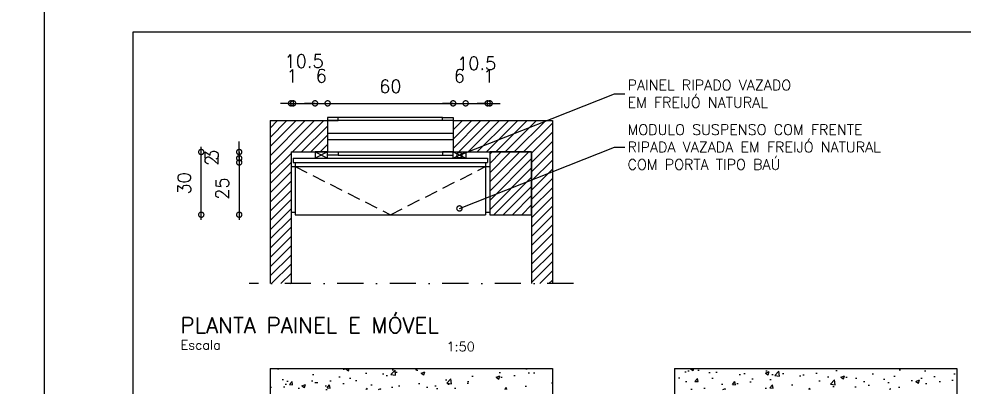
# Model space of a CAD drawing. Extents: x 126968 to 132038, y -1805 to 3860.
# Drawn here: x 129055.6 to 129507.4, y -412.6 to -236.5 of the extents above; entities that cross this region are included whole.
import ezdxf

# ---------------------------------------------------------------- set-up
doc = ezdxf.new("R2010")
doc.units = 0
doc.header["$MEASUREMENT"] = 0
doc.header["$PDMODE"] = 3
doc.linetypes.add('DASHDOT', pattern=[1, 0.5, -0.25, 0, -0.25])
doc.linetypes.add('HIDDEN', pattern=[0.375, 0.25, -0.125])
doc.layers.get('0').update_dxf_attribs({"linetype": 'CONTINUOUS'})
doc.layers.get('Defpoints').update_dxf_attribs({"linetype": 'CONTINUOUS'})
for name, color, linetype, lineweight in [('COTA', 8, 'CONTINUOUS', 5), ('COTAS', 8, 'CONTINUOUS', 20), ('PENA 03', 3, 'CONTINUOUS', 15), ('PENA 05', 5, 'CONTINUOUS', 25)]:
    doc.layers.add(name, color=color, linetype=linetype, lineweight=lineweight)
for name, color, linetype in [('ESCR03', 3, 'CONTINUOUS'), ('PENA02', 2, 'CONTINUOUS'), ('PENA03', 3, 'CONTINUOUS'), ('PENA04', 4, 'CONTINUOUS'), ('PENA06', 6, 'CONTINUOUS')]:
    doc.layers.add(name, color=color, linetype=linetype)
doc.layers.add('PROJEÇÃO', color=1, linetype='HIDDEN', transparency=0.51)
doc.styles.add('ROMANS', font='ROMANS.SHX')
doc.styles.get("Standard").update_dxf_attribs({"font": 'romans.shx'})
doc.dimstyles.new('cota 25-5', dxfattribs={"dimscale": 25, "dimtxt": 0.2, "dimasz": 0.2, "dimexe": 0.1, "dimexo": 0.1, "dimgap": 0.05, "dimtad": 1, "dimdec": 1, "dimlfac": 0.2, "dimrnd": 0.2, "dimzin": 12, "dimdsep": 46, "dimtxsty": 'Standard', "dimblk": 'DOTSMALL', "dimcen": 0.5, "dimdle": 0.1, "dimclrd": 1, "dimclre": 1, "dimclrt": 2, "dimadec": 0, "dimazin": 0, "dimtfac": 1, "dimtdec": 1, "dimtix": 1, "dimtmove": 2, "dimatfit": 3, "dimldrblk": 'DOTSMALL', "dimfxl": 1, "dimtvp": 0.5, "dimtolj": 1, "dimtzin": 0, "dimarcsym": 0})
doc.dimstyles.new('COTAS_1_25', dxfattribs={"dimscale": 25, "dimtxt": 0.25, "dimasz": 0.2, "dimexe": 0.1, "dimexo": 0.2, "dimgap": 0.2, "dimtad": 1, "dimdsep": 46, "dimtxsty": 'Standard', "dimblk1": 'DOTSMALL', "dimblk2": 'DOTSMALL', "dimsah": 1, "dimcen": 0.1, "dimdle": 0.1, "dimse1": 1, "dimse2": 1, "dimclrt": 2, "dimadec": 0, "dimazin": 0, "dimtfac": 1, "dimtmove": 2, "dimatfit": 3, "dimldrblk": 'DOTSMALL', "dimfxl": 1, "dimtolj": 1, "dimtzin": 0, "dimarcsym": 0})
pattern_1 = [(50, (89948.35, -4138.623), (17.9315046, -1.5688034), [1.875, -20.625]), (355, (89948.35, -4138.623), (-3.468783, 18.804803), [1.5, -16.5]), (100.451444, (89949.844, -4138.754), (14.462721, 17.236), [1.593505, -17.528553]), (46.1842, (89948.35, -4133.623), (26.681033, -4.137982), [2.8125, -30.9375]), (96.635635, (89950.573, -4133.968), (23.366549, 24.352965), [2.390259, -26.292844]), (351.184164, (89948.35, -4133.623), (23.366549, 24.352965), [2.25, -24.75]), (21, (89950.85, -4134.873), (14.9226763, -10.065472), [1.875, -20.625]), (326, (89950.85, -4134.873), (6.082883, 18.128751), [1.5, -16.5]), (71.451445, (89952.093, -4135.712), (21.0055594, 8.063279), [1.593505, -17.528553]), (37.5, (89948.3493, -4138.623), (0.3039964, 8.3223463), [0, -16.3, 0, -16.75, 0, -16.5625]), (7.5, (89948.349, -4138.623), (6.5767384, 9.8602928), [0, -9.55, 0, -15.925, 0, -6.3125]), (327.5, (89942.774, -4138.623), (13.3455609, -0.5638718), [0, -6.25, 0, -19.5, 0, -25.875]), (317.5, (89940.274, -4138.623), (14.5796542, 2.5026246), [0, -8.125, 0, -12.95, 0, -18.375])]

# ---------------------------------------------------------------- blocks, each defined once
blk = doc.blocks.new('_DOTSMALL')
at = {"color": 0, "linetype": 'ByBlock', "const_width": 0.5}
blk.add_lwpolyline([(-0.0625, 0, 1), (0.0625, 0, 1)], format="xyb", close=True, dxfattribs=at)
blk = doc.blocks.new('*D48')
at = {"layer": 'COTA', "color": 0, "lineweight": -2, "transparency": 16777216}
for p, q in [((129185.64, -276.84), (129180.64, -276.84)), ((129185.64, -276.84), (129186.64, -276.84)), ((129186.64, -276.84), (129191.64, -276.84))]:
    blk.add_line(p, q, dxfattribs=at)
at = {"layer": 'Defpoints', "color": 0, "transparency": 16777216}
for p in [(129186.64, -276.84), (129185.64, -300.11), (129186.64, -303.11)]:
    blk.add_point(p, dxfattribs=at)
at = {"layer": 'COTA', "color": 0, "lineweight": -2, "transparency": 16777216, "xscale": 5, "yscale": 5, "zscale": 5}
blk.add_blockref('_DOTSMALL', (129185.64, -276.84), dxfattribs=at)
at = {"layer": 'COTA', "color": 0, "lineweight": -2, "transparency": 16777216, "xscale": 5, "yscale": 5, "zscale": 5, "rotation": 180}
blk.add_blockref('_DOTSMALL', (129186.64, -276.84), dxfattribs=at)
at = {"layer": 'COTA', "color": 2, "transparency": 16777216, "insert": (129186.14, -263.71), "char_height": 6.25, "attachment_point": 5}
blk.add_mtext('\\A1;1', dxfattribs=at)
blk = doc.blocks.new('*D49')
at = {"layer": 'COTA', "color": 0, "lineweight": -2, "transparency": 16777216}
blk.add_line((129184.14, -276.84), (129199.64, -276.84), dxfattribs=at)
at = {"layer": 'Defpoints', "color": 0, "transparency": 16777216}
for p in [(129197.14, -276.84), (129197.14, -300.11), (129186.64, -303.11)]:
    blk.add_point(p, dxfattribs=at)
at = {"layer": 'COTA', "color": 0, "lineweight": -2, "transparency": 16777216, "xscale": 5, "yscale": 5, "zscale": 5, "rotation": 180}
blk.add_blockref('_DOTSMALL', (129186.64, -276.84), dxfattribs=at)
at = {"layer": 'COTA', "color": 0, "lineweight": -2, "transparency": 16777216, "xscale": 5, "yscale": 5, "zscale": 5}
blk.add_blockref('_DOTSMALL', (129197.14, -276.84), dxfattribs=at)
at = {"layer": 'COTA', "color": 2, "transparency": 16777216, "insert": (129191.89, -256.66), "char_height": 6.25, "attachment_point": 5}
blk.add_mtext('\\A1;10.5', dxfattribs=at)
blk = doc.blocks.new('*D50')
at = {"layer": 'COTA', "color": 0, "lineweight": -2, "transparency": 16777216}
for p, q in [((129197.14, -276.84), (129192.14, -276.84)), ((129197.14, -276.84), (129203.14, -276.84)), ((129203.14, -276.84), (129208.14, -276.84))]:
    blk.add_line(p, q, dxfattribs=at)
at = {"layer": 'Defpoints', "color": 0, "transparency": 16777216}
for p in [(129203.14, -276.84), (129197.14, -300.11), (129203.14, -300.11)]:
    blk.add_point(p, dxfattribs=at)
at = {"layer": 'COTA', "color": 0, "lineweight": -2, "transparency": 16777216, "xscale": 5, "yscale": 5, "zscale": 5}
blk.add_blockref('_DOTSMALL', (129197.14, -276.84), dxfattribs=at)
at = {"layer": 'COTA', "color": 0, "lineweight": -2, "transparency": 16777216, "xscale": 5, "yscale": 5, "zscale": 5, "rotation": 180}
blk.add_blockref('_DOTSMALL', (129203.14, -276.84), dxfattribs=at)
at = {"layer": 'COTA', "color": 2, "transparency": 16777216, "insert": (129200.14, -263.71), "char_height": 6.25, "attachment_point": 5}
blk.add_mtext('\\A1;6', dxfattribs=at)
blk = doc.blocks.new('*D51')
at = {"layer": 'COTA', "color": 0, "lineweight": -2, "transparency": 16777216}
blk.add_line((129200.64, -276.84), (129265.64, -276.84), dxfattribs=at)
at = {"layer": 'Defpoints', "color": 0, "transparency": 16777216}
for p in [(129263.14, -276.84), (129203.14, -300.11), (129263.14, -300.11)]:
    blk.add_point(p, dxfattribs=at)
at = {"layer": 'COTA', "color": 0, "lineweight": -2, "transparency": 16777216, "xscale": 5, "yscale": 5, "zscale": 5, "rotation": 180}
blk.add_blockref('_DOTSMALL', (129203.14, -276.84), dxfattribs=at)
at = {"layer": 'COTA', "color": 0, "lineweight": -2, "transparency": 16777216, "xscale": 5, "yscale": 5, "zscale": 5}
blk.add_blockref('_DOTSMALL', (129263.14, -276.84), dxfattribs=at)
at = {"layer": 'COTA', "color": 2, "transparency": 16777216, "insert": (129233.14, -268.71), "char_height": 6.25, "attachment_point": 5}
blk.add_mtext('\\A1;60', dxfattribs=at)
blk = doc.blocks.new('*D52')
at = {"layer": 'COTA', "color": 0, "lineweight": -2, "transparency": 16777216}
for p, q in [((129263.14, -276.84), (129258.14, -276.84)), ((129263.14, -276.84), (129269.14, -276.84)), ((129269.14, -276.84), (129274.14, -276.84))]:
    blk.add_line(p, q, dxfattribs=at)
at = {"layer": 'Defpoints', "color": 0, "transparency": 16777216}
for p in [(129269.14, -276.84), (129263.14, -300.11), (129269.14, -300.11)]:
    blk.add_point(p, dxfattribs=at)
at = {"layer": 'COTA', "color": 0, "lineweight": -2, "transparency": 16777216, "xscale": 5, "yscale": 5, "zscale": 5}
blk.add_blockref('_DOTSMALL', (129263.14, -276.84), dxfattribs=at)
at = {"layer": 'COTA', "color": 0, "lineweight": -2, "transparency": 16777216, "xscale": 5, "yscale": 5, "zscale": 5, "rotation": 180}
blk.add_blockref('_DOTSMALL', (129269.14, -276.84), dxfattribs=at)
at = {"layer": 'COTA', "color": 2, "transparency": 16777216, "insert": (129266.14, -263.71), "char_height": 6.25, "attachment_point": 5}
blk.add_mtext('\\A1;6', dxfattribs=at)
blk = doc.blocks.new('*D53')
at = {"layer": 'COTA', "color": 0, "lineweight": -2, "transparency": 16777216}
blk.add_line((129266.64, -276.84), (129282.14, -276.84), dxfattribs=at)
at = {"layer": 'Defpoints', "color": 0, "transparency": 16777216}
for p in [(129279.64, -276.84), (129269.14, -300.11), (129279.64, -303.11)]:
    blk.add_point(p, dxfattribs=at)
at = {"layer": 'COTA', "color": 0, "lineweight": -2, "transparency": 16777216, "xscale": 5, "yscale": 5, "zscale": 5, "rotation": 180}
blk.add_blockref('_DOTSMALL', (129269.14, -276.84), dxfattribs=at)
at = {"layer": 'COTA', "color": 0, "lineweight": -2, "transparency": 16777216, "xscale": 5, "yscale": 5, "zscale": 5}
blk.add_blockref('_DOTSMALL', (129279.64, -276.84), dxfattribs=at)
at = {"layer": 'COTA', "color": 2, "transparency": 16777216, "insert": (129274.39, -257.73), "char_height": 6.25, "attachment_point": 5}
blk.add_mtext('\\A1;10.5', dxfattribs=at)
blk = doc.blocks.new('*D54')
at = {"layer": 'COTA', "color": 0, "lineweight": -2, "transparency": 16777216}
for p, q in [((129279.64, -276.84), (129274.64, -276.84)), ((129279.64, -276.84), (129280.64, -276.84)), ((129280.64, -276.84), (129285.64, -276.84))]:
    blk.add_line(p, q, dxfattribs=at)
at = {"layer": 'Defpoints', "color": 0, "transparency": 16777216}
for p in [(129280.64, -276.84), (129280.64, -300.11), (129279.64, -303.11)]:
    blk.add_point(p, dxfattribs=at)
at = {"layer": 'COTA', "color": 0, "lineweight": -2, "transparency": 16777216, "xscale": 5, "yscale": 5, "zscale": 5}
blk.add_blockref('_DOTSMALL', (129279.64, -276.84), dxfattribs=at)
at = {"layer": 'COTA', "color": 0, "lineweight": -2, "transparency": 16777216, "xscale": 5, "yscale": 5, "zscale": 5, "rotation": 180}
blk.add_blockref('_DOTSMALL', (129280.64, -276.84), dxfattribs=at)
at = {"layer": 'COTA', "color": 2, "transparency": 16777216, "insert": (129280.14, -263.71), "char_height": 6.25, "attachment_point": 5}
blk.add_mtext('\\A1;1', dxfattribs=at)
blk = doc.blocks.new('*D55')
at = {"layer": 'COTA', "color": 0, "lineweight": -2, "transparency": 16777216}
for p, q in [((129160.88, -300.11), (129160.88, -295.11)), ((129160.88, -300.11), (129160.88, -303.11)), ((129160.88, -303.11), (129160.88, -308.11))]:
    blk.add_line(p, q, dxfattribs=at)
at = {"layer": 'Defpoints', "color": 0, "transparency": 16777216}
for p in [(129197.14, -300.11), (129160.88, -303.11), (129197.14, -303.11)]:
    blk.add_point(p, dxfattribs=at)
at = {"layer": 'COTA', "color": 0, "lineweight": -2, "transparency": 16777216, "xscale": 5, "yscale": 5, "zscale": 5}
for p, rotation in [((129160.88, -300.11), 270), ((129160.88, -303.11), 90)]:
    blk.add_blockref('_DOTSMALL', p, dxfattribs=dict(at, rotation=rotation))
at = {"layer": 'COTA', "color": 2, "transparency": 16777216, "insert": (129147.76, -301.61), "char_height": 6.25, "attachment_point": 5, "rotation": 90}
blk.add_mtext('\\A1;3', dxfattribs=at)
blk = doc.blocks.new('*D56')
at = {"layer": 'COTA', "color": 0, "lineweight": -2, "transparency": 16777216}
for p, q in [((129160.88, -303.11), (129160.88, -298.11)), ((129160.88, -303.11), (129160.88, -305.11)), ((129160.88, -305.11), (129160.88, -310.11))]:
    blk.add_line(p, q, dxfattribs=at)
at = {"layer": 'Defpoints', "color": 0, "transparency": 16777216}
for p in [(129160.88, -305.11), (129186.64, -305.11), (129197.14, -303.11)]:
    blk.add_point(p, dxfattribs=at)
at = {"layer": 'COTA', "color": 0, "lineweight": -2, "transparency": 16777216, "xscale": 5, "yscale": 5, "zscale": 5}
for p, rotation in [((129160.88, -303.11), 270), ((129160.88, -305.11), 90)]:
    blk.add_blockref('_DOTSMALL', p, dxfattribs=dict(at, rotation=rotation))
at = {"layer": 'COTA', "color": 2, "transparency": 16777216, "insert": (129147.76, -304.11), "char_height": 6.25, "attachment_point": 5, "rotation": 90}
blk.add_mtext('\\A1;2', dxfattribs=at)
blk = doc.blocks.new('*D57')
at = {"layer": 'COTA', "color": 0, "lineweight": -2, "transparency": 16777216}
blk.add_line((129160.88, -302.61), (129160.88, -332.61), dxfattribs=at)
at = {"layer": 'Defpoints', "color": 0, "transparency": 16777216}
for p in [(129186.64, -305.11), (129160.88, -330.11), (129187.64, -330.11)]:
    blk.add_point(p, dxfattribs=at)
at = {"layer": 'COTA', "color": 0, "lineweight": -2, "transparency": 16777216, "xscale": 5, "yscale": 5, "zscale": 5}
for p, rotation in [((129160.88, -305.11), 90), ((129160.88, -330.11), 270)]:
    blk.add_blockref('_DOTSMALL', p, dxfattribs=dict(at, rotation=rotation))
at = {"layer": 'COTA', "color": 2, "transparency": 16777216, "insert": (129152.76, -317.61), "char_height": 6.25, "attachment_point": 5, "rotation": 90}
blk.add_mtext('\\A1;25', dxfattribs=at)
blk = doc.blocks.new('*D58')
at = {"layer": 'COTA', "color": 0, "lineweight": -2, "transparency": 16777216}
blk.add_line((129142.73, -332.61), (129142.73, -297.61), dxfattribs=at)
at = {"layer": 'Defpoints', "color": 0, "transparency": 16777216}
for p in [(129142.73, -300.11), (129187.64, -300.11), (129187.64, -330.11)]:
    blk.add_point(p, dxfattribs=at)
at = {"layer": 'COTA', "color": 0, "lineweight": -2, "transparency": 16777216, "xscale": 5, "yscale": 5, "zscale": 5}
for p, rotation in [((129142.73, -300.11), 90), ((129142.73, -330.11), 270)]:
    blk.add_blockref('_DOTSMALL', p, dxfattribs=dict(at, rotation=rotation))
at = {"layer": 'COTA', "color": 2, "transparency": 16777216, "insert": (129134.6, -315.11), "char_height": 6.25, "attachment_point": 5, "rotation": 90}
blk.add_mtext('\\A1;30', dxfattribs=at)

msp = doc.modelspace()

# ---------------------------------------------------------------- hatches: boundary and pattern name
at = {"layer": 'PENA06'}
h = msp.add_hatch(dxfattribs=at)
h.set_pattern_fill('ANSI31', color=256, scale=25)
h.set_pattern_definition([(45, (89948.3493, -4165.0578), (-2.2097087, 2.2097087), [])])
h.paths.add_polyline_path([(129310.64, -285.107), (129263.14, -285.107), (129263.14, -300.107), (129269.14, -300.107), (129300.64, -300.107), (129300.64, -330.107), (129300.64, -363.085), (129310.64, -363.085)])
h.paths.add_polyline_path([(129203.14, -285.107), (129175.64, -285.107), (129175.64, -363.085), (129185.64, -363.085), (129185.64, -300.107), (129203.14, -300.107)])
h = msp.add_hatch(dxfattribs=at)
h.set_pattern_fill('ANSI31', color=256, scale=25)
h.set_pattern_definition([(45, (127275.8985, 120.3163), (-2.2097087, 2.2097087), [])])
h.paths.add_polyline_path([(129300.64, -300.107), (129280.64, -300.107), (129280.64, -330.107), (129300.64, -330.107)])
h = msp.add_hatch(dxfattribs=at)
h.set_pattern_fill('AR-CONC', color=256, scale=2.5)
h.set_pattern_definition(pattern_1)
h.paths.add_polyline_path([(129310.64, -403.672), (129175.64, -403.672), (129175.64, -413.672), (129310.64, -413.672)])
h.paths.add_polyline_path([(129310.64, -663.672), (129175.64, -663.672), (129175.64, -673.672), (129310.64, -673.672)])
h = msp.add_hatch(dxfattribs=at)
h.set_pattern_fill('AR-CONC', color=256, scale=2.5)
h.set_pattern_definition(pattern_1)
h.paths.add_polyline_path([(129504.018, -663.672), (129369.018, -663.672), (129369.018, -673.672), (129504.018, -673.672)])
h.paths.add_polyline_path([(129504.018, -403.672), (129369.018, -403.672), (129369.018, -413.672), (129504.018, -413.672)])

# ---------------------------------------------------------------- linework, layer by layer
at = {"linetype": 'DASHDOT', "ltscale": 25}
msp.add_line((129320.64, -363.085), (129165.64, -363.085), dxfattribs=at)
at = {"layer": 'PENA 03'}
msp.add_lwpolyline([(129067.743, -755.203), (129810.243, -755.203), (129810.243, -230.203), (129067.743, -230.203)], close=True, dxfattribs=at)
at = {"layer": 'PENA 05'}
msp.add_lwpolyline([(129110.243, -242.703), (129797.743, -242.703), (129797.743, -742.703), (129110.243, -742.703)], close=True, dxfattribs=at)
at = {"layer": 'PENA02', "linetype": 'Continuous'}
for p, q in [((129258.14, -283.607), (129208.14, -283.607)), ((129263.14, -285.107), (129203.14, -285.107)), ((129203.14, -300.107), (129263.14, -300.107)), ((129208.14, -301.607), (129258.14, -301.607))]:
    msp.add_line(p, q, dxfattribs=at)
at = {"layer": 'PENA03', "linetype": 'Continuous'}
for p, q in [((129203.14, -291.107), (129263.14, -291.107)), ((129203.14, -294.107), (129263.14, -294.107)), ((129185.64, -307.107), (129280.64, -307.107)), ((129187.64, -305.107), (129187.64, -330.107)), ((129278.64, -305.107), (129278.64, -330.107)), ((129187.64, -329.107), (129185.64, -329.107)), ((129280.64, -329.107), (129278.64, -329.107)), ((129187.64, -330.107), (129278.64, -330.107))]:
    msp.add_line(p, q, dxfattribs=at)
for points in [[(126967.743, -1305.203), (129067.743, -1305.203), (129067.743, 179.797), (126967.743, 179.797)], [(129203.14, -285.107), (129208.14, -285.107), (129208.14, -283.607), (129203.14, -283.607)], [(129263.14, -285.107), (129258.14, -285.107), (129258.14, -283.607), (129263.14, -283.607)], [(129203.14, -300.107), (129208.14, -300.107), (129208.14, -301.607), (129203.14, -301.607)], [(129263.14, -300.107), (129258.14, -300.107), (129258.14, -301.607), (129263.14, -301.607)]]:
    msp.add_lwpolyline(points, close=True, dxfattribs=at)
at = {"layer": 'PENA04'}
for p, q in [((129203.14, -300.107), (129197.14, -303.107)), ((129197.14, -300.107), (129203.14, -303.107)), ((129263.14, -300.107), (129269.14, -303.107)), ((129263.14, -303.107), (129269.14, -300.107)), ((129186.64, -303.107), (129186.64, -305.107)), ((129186.64, -303.107), (129279.64, -303.107)), ((129186.64, -305.107), (129279.64, -305.107)), ((129279.64, -303.107), (129279.64, -305.107))]:
    msp.add_line(p, q, dxfattribs=at)
for points in [[(129203.14, -300.107), (129197.14, -300.107), (129197.14, -303.107), (129203.14, -303.107)], [(129263.14, -300.107), (129269.14, -300.107), (129269.14, -303.107), (129263.14, -303.107)]]:
    msp.add_lwpolyline(points, close=True, dxfattribs=at)
at = {"layer": 'PENA06'}
for p, q in [((129175.64, -285.107), (129175.64, -363.085)), ((129175.64, -285.107), (129203.14, -285.107)), ((129263.14, -285.107), (129310.64, -285.107)), ((129310.64, -285.107), (129310.64, -363.085)), ((129185.64, -300.107), (129185.64, -363.085)), ((129185.64, -300.107), (129203.14, -300.107)), ((129263.14, -300.107), (129300.64, -300.107)), ((129300.64, -300.107), (129300.64, -363.085)), ((129175.64, -403.672), (129175.64, -673.672)), ((129175.64, -403.672), (129310.64, -403.672)), ((129310.64, -403.672), (129310.64, -673.672)), ((129369.018, -403.672), (129369.018, -673.672)), ((129369.018, -403.672), (129504.018, -403.672)), ((129504.018, -403.672), (129504.018, -673.672))]:
    msp.add_line(p, q, dxfattribs=at)
at = {"layer": 'PENA06', "linetype": 'Continuous'}
for p, q in [((129203.14, -285.107), (129203.14, -300.107)), ((129263.14, -285.107), (129263.14, -300.107))]:
    msp.add_line(p, q, dxfattribs=at)
at = {"layer": 'PENA06'}
msp.add_lwpolyline([(129300.64, -300.107), (129280.64, -300.107), (129280.64, -330.107), (129300.64, -330.107)], close=True, dxfattribs=at)
at = {"layer": 'PROJEÇÃO', "ltscale": 25}
for p, q in [((129187.64, -307.107), (129233.14, -330.107)), ((129233.14, -330.107), (129278.64, -307.107))]:
    msp.add_line(p, q, dxfattribs=at)

# ---------------------------------------------------------------- texts
at = {"color": 2, "ltscale": 2, "char_height": 5, "attachment_point": 4}
for s, insert in [('PAINEL RIPADO VAZADO\\PEM FREIJÓ NATURAL', (129346.529, -272.273)), ('MODULO SUSPENSO COM FRENTE\\PRIPADA VAZADA EM FREIJÓ NATURAL\\PCOM PORTA TIPO BAÚ', (129346.529, -297.767))]:
    msp.add_mtext(s, dxfattribs=dict(at, insert=insert))
at = {"layer": 'COTAS', "color": 2, "linetype": 'Continuous', "style": 'ROMANS'}
for s, p in [('Escala', (129132.842, -394.652)), ('1:50', (129260.01, -395.44))]:
    msp.add_text(s, height=4.5, dxfattribs=at).set_placement(p)
at = {"layer": 'ESCR03', "color": 5, "linetype": 'Continuous', "style": 'ROMANS'}
msp.add_text('PLANTA PAINEL E MÓVEL', height=7.5, dxfattribs=at).set_placement((129132.842, -386.696))

# ---------------------------------------------------------------- dimensions: what is measured, and where the dimension line sits
at = {"layer": 'COTA'}
for base, p1, p2, picture, middle in [((129197.14, -276.837), (129186.64, -303.107), (129197.14, -300.107), '*D49', (129191.89, -256.661)), ((129279.64, -276.837), (129269.14, -300.107), (129279.64, -303.107), '*D53', (129274.39, -257.733))]:
    dim = msp.add_linear_dim(base=base, p1=p1, p2=p2, dimstyle='COTAS_1_25', dxfattribs=at)
    dim.commit()
    dim.dimension.update_dxf_attribs({"geometry": picture, "text_midpoint": middle, "dimtype": 160})
for base, p1, p2, picture, middle in [((129186.64, -276.837), (129185.64, -300.107), (129186.64, -303.107), '*D48', (129186.14, -263.712)), ((129203.14, -276.837), (129197.14, -300.107), (129203.14, -300.107), '*D50', (129200.14, -263.712)), ((129269.14, -276.837), (129263.14, -300.107), (129269.14, -300.107), '*D52', (129266.14, -263.712)), ((129280.64, -276.837), (129279.64, -303.107), (129280.64, -300.107), '*D54', (129280.14, -263.712)), ((129263.14, -276.837), (129203.14, -300.107), (129263.14, -300.107), '*D51', (129233.14, -268.712))]:
    dim = msp.add_linear_dim(base=base, p1=p1, p2=p2, dimstyle='COTAS_1_25', dxfattribs=at)
    dim.commit()
    dim.dimension.update_dxf_attribs({"geometry": picture, "text_midpoint": middle})
for base, p1, p2, picture, middle in [((129142.727, -300.107), (129187.64, -330.107), (129187.64, -300.107), '*D58', (129134.602, -315.107)), ((129160.883, -303.107), (129197.14, -300.107), (129197.14, -303.107), '*D55', (129147.758, -301.607)), ((129160.883, -305.107), (129197.14, -303.107), (129186.64, -305.107), '*D56', (129147.758, -304.107)), ((129160.883, -330.107), (129186.64, -305.107), (129187.64, -330.107), '*D57', (129152.758, -317.607))]:
    dim = msp.add_linear_dim(base=base, p1=p1, p2=p2, angle=90, dimstyle='COTAS_1_25', dxfattribs=at)
    dim.commit()
    dim.dimension.update_dxf_attribs({"geometry": picture, "text_midpoint": middle})

# ---------------------------------------------------------------- leaders
at = {"ltscale": 2, "annotation_type": 0, "has_hookline": 1, "hookline_direction": 0}
for points, text_width in [([(129266.154, -301.607), (129340.279, -272.273), (129345.279, -272.273)], 87.619), ([(129266.154, -327.1), (129340.279, -297.767), (129345.279, -297.767)], 137.857)]:
    msp.add_leader(points, dimstyle='cota 25-5', override={"dimgap": 0.05, "dimtad": 0}, dxfattribs=dict(at, text_width=text_width))

doc.saveas('drawing.dxf')
